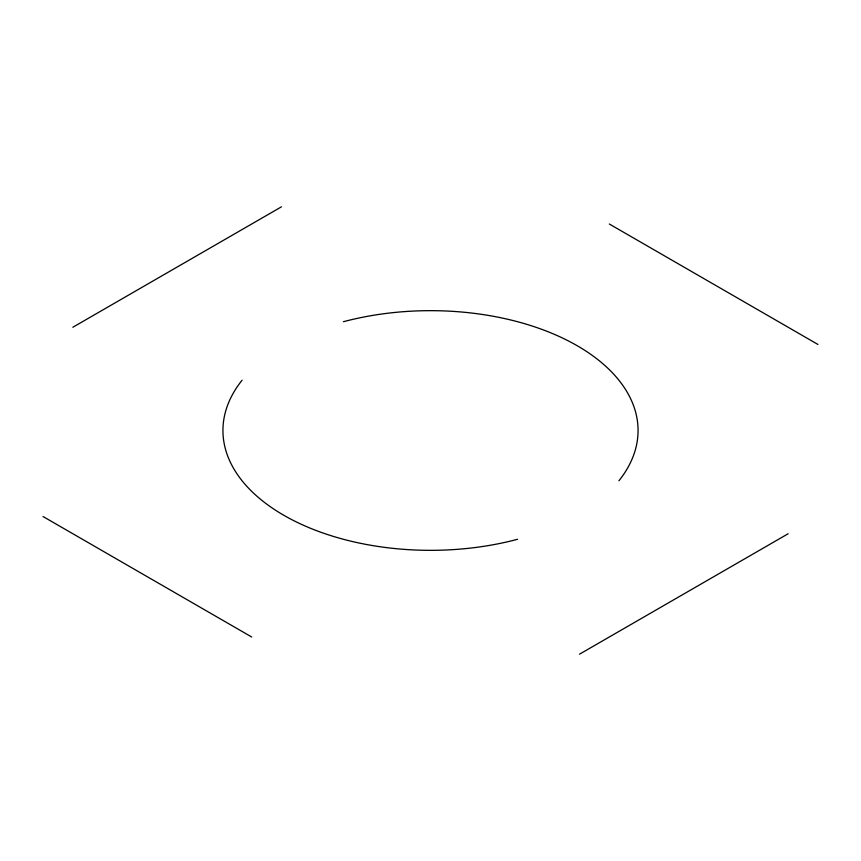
<?xml version="1.0" encoding="UTF-8"?>
<svg xmlns="http://www.w3.org/2000/svg" width="861" height="861" viewBox="0 0 861 861"><rect width="100%" height="100%" fill="white"/><g stroke="black" fill="none" stroke-linecap="round" stroke-linejoin="round"><path stroke-width="1.29" d="M72.851 327.255L281.482 206.812M579.518 654.188L788.149 533.745M609.319 224.011L817.95 344.465M43.05 516.535L251.681 636.989M343.41 321.723A207.555 119.83 0 0 1 577.268 345.767A207.555 119.83 0 0 1 618.908 480.782M517.59 539.277A207.555 119.83 0 0 1 283.732 515.233A207.555 119.83 0 0 1 242.092 380.218"/></g></svg>
